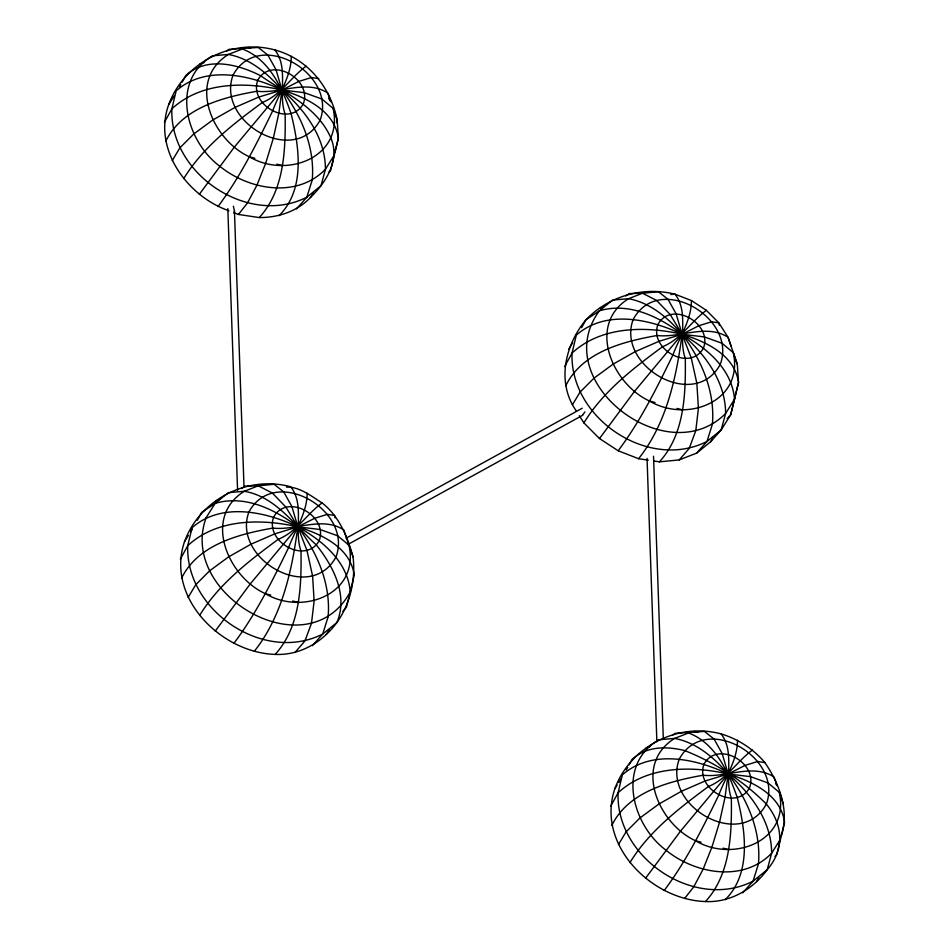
<?xml version="1.0" encoding="UTF-8"?>
<svg xmlns="http://www.w3.org/2000/svg" width="949" height="949" viewBox="0 0 949 949"><rect width="100%" height="100%" fill="white"/><g stroke="black" fill="none" stroke-linecap="round" stroke-linejoin="round"><path stroke-width="1.42" d="M233.359 206.241L234.45 210.903L234.059 213.3M234.356 212.861L238.448 214.45L259.279 217.57C284.427 190.108 285.649 149.515 285.127 114.224C277.784 93.488 288.994 68.091 274.902 49.953C231.58 38.126 184.035 62.575 168.625 104.805C152.742 149.135 187.451 196.467 228.899 210.749M275.151 654.407C300.299 626.957 301.521 586.352 300.999 551.061C293.656 530.337 304.866 504.927 290.774 486.79C247.452 474.974 199.919 499.411 184.509 541.642C165.517 597.431 220.915 652.687 275.151 654.407C300.014 655.545 322.482 642.2 336.883 622.544C350.252 603.932 355.768 579.614 353.064 556.956C347.37 536.648 339.244 516.315 322.067 502.923C311.343 496.149 299.742 486.73 286.515 487.098M653.873 461L659.436 461.831C684.585 434.369 685.807 393.776 685.285 358.485C677.942 337.749 689.152 312.34 675.059 294.202C643.019 286.171 608.772 295.993 585.865 319.884C565.023 345.175 556.244 382.411 576.233 410.858M705.487 901.55C730.635 874.088 731.857 833.495 731.335 798.204C723.992 777.468 735.202 752.059 721.11 733.921C677.788 722.106 630.243 746.555 614.833 788.785C595.853 844.574 651.239 899.83 705.487 901.55C730.35 902.677 752.806 889.343 767.219 869.687C784.953 849.308 783.079 824.432 766.341 804.064C743.364 780.92 714.953 762.51 684.62 750.564C666.684 746.104 646.079 746.009 631.927 759.603L629.104 764.787M182.196 82.1L185.719 75.623C206.597 56.24 237.843 64.141 260.607 75.706C286.1 93.726 317.476 107.403 330.774 137.712C340.406 160.12 326.065 182.291 310.359 197.606C297.084 211.52 278.199 217.629 259.279 217.57M781.063 836.472C789.983 811.217 779.295 783.637 764.894 762.593C753.364 749.01 738.192 739.01 721.11 733.921M336.468 122.706L337.192 120.12C330.442 87.023 308.022 59.04 274.902 49.953M582.662 414.938L584.928 411.925M217.997 206.514C240.133 177.083 256.574 143.868 272.671 110.891C279.196 93.121 291.367 75.683 291.26 56.299M233.881 643.351C256.016 613.92 272.446 580.705 288.555 547.727C295.068 529.957 307.239 512.519 307.132 493.148M579.293 415.674L583.896 422.886L599.495 438.545L618.155 450.763C640.29 421.344 656.732 388.117 672.829 355.151C679.354 337.369 691.524 319.932 691.418 300.56L675.059 294.202L670.801 294.522M664.205 890.494C686.341 861.063 702.782 827.848 718.879 794.871C725.404 777.089 737.575 759.663 737.468 740.279M179.385 87.284L180.785 84.698M197.368 520.242L201.591 512.46L215.115 503.373L228.318 492.65L244.308 491.274L258.247 485.817L274.095 484.287L283.739 491.914L291.889 506.529L297.82 526.849L306.978 550.491L312.577 575.936L314.131 600.942L311.497 623.291L304.914 641.002L294.961 652.497M581.654 327.654L585.865 319.884L599.388 310.798L612.603 300.074L628.582 298.686L642.532 293.241L658.381 291.711L668.025 299.326L676.163 313.941L682.094 334.262L691.252 357.903L696.863 383.36L698.417 408.367L695.783 430.704L689.199 448.414L679.235 459.921L659.436 461.831M626.293 769.971L627.704 767.373M164.426 122.374L171.876 108.827L176.158 90.867C205.636 64.971 249.706 74.734 281.936 90.001C305.768 97.332 334.499 110.594 338.366 138.257L330.56 170.452L328.745 172.493M180.31 559.21L187.748 545.663L192.042 527.715C221.52 501.819 265.578 511.582 297.82 526.849C321.652 534.18 350.371 547.431 354.238 575.094L346.432 607.301L342.814 611.37M564.584 366.634L572.033 353.087L576.316 335.127C605.794 309.232 649.851 318.994 682.094 334.262C705.926 341.593 734.656 354.855 738.524 382.518L730.718 414.713L721.169 429.956L710.516 441.854L696.661 453.1L679.235 459.921M610.634 806.353L618.084 792.806L622.366 774.847C651.844 748.951 695.914 758.714 728.144 773.981C751.976 781.312 780.707 794.574 784.574 822.237L776.768 854.432L774.965 856.472M165.66 141.401C182.006 107.747 222.968 97.284 256.894 91.246C280.394 93.927 306.385 79.147 327.88 93.061L330.904 101.816L328.556 98.138M181.544 578.249C197.89 544.584 238.84 534.121 272.766 528.095C296.278 530.764 322.257 515.983 343.752 529.898L353.064 556.956M565.818 385.662C582.164 352.008 623.125 341.533 657.04 335.507C680.552 338.176 706.542 323.395 728.037 337.31L731.062 346.077M611.868 825.381C628.214 791.727 669.175 781.264 703.102 775.226C726.602 777.907 752.593 763.115 774.087 777.029L777.112 785.796L775.547 783.34M172.243 160.595L179.859 147.878L193.774 133.951L212.754 120.025L235.115 107.356L258.875 97.035L281.936 90.001L298.793 81.436L311.414 77.521L318.686 78.613M188.127 597.431L195.743 584.726L209.658 570.788L228.626 556.873L250.987 544.192L274.747 533.884L297.82 526.849L314.677 518.273L327.298 514.358L334.558 515.461L335.068 517.857M572.401 404.843L580.017 392.139L593.932 378.212L612.912 364.286L635.272 351.604L659.033 341.296L682.094 334.262L698.95 325.685L711.572 321.782L718.844 322.874L728.037 337.31L737.337 364.369L738.524 382.518L730.718 414.713L727.1 418.782M618.451 844.574L626.067 831.858L639.982 817.931L658.962 804.005L681.323 791.336L705.083 781.015L728.144 773.981L745.001 765.416L757.622 761.501L764.894 762.593M168.625 104.805L174.082 96.098M334.356 155.007L325.448 169.23L321.011 185.707L306.847 197.202L296.503 208.851M310.359 197.606L313.478 192.623M184.509 541.642L188.4 535.426M190.737 531.701L192.291 529.21M326.242 634.442L329.35 629.472M568.783 349.054L572.674 342.838M710.516 441.854L713.636 436.884M614.833 788.785L617.17 785.048M618.724 782.569L621.061 778.832M780.564 838.987L771.656 853.21L767.219 869.687L753.055 881.182L742.711 892.831M756.567 881.574L758.903 877.849M183.738 178.637C202.944 147.107 233.086 124.153 262.339 102.48C280.857 95.03 290.785 77.367 306.195 66.086M199.61 615.474C218.816 583.943 248.958 560.989 278.211 539.317C296.74 531.867 306.657 514.204 322.067 502.923M583.896 422.886C603.101 391.368 633.244 368.402 662.497 346.741C681.014 339.291 690.943 321.628 706.353 310.335L718.844 322.874L719.354 325.27M629.946 862.605C649.152 831.087 679.294 808.133 708.547 786.46C727.064 779.01 736.993 761.347 752.403 750.054M199.337 194.296L234.439 147L281.936 90.001L304.249 92.658L321.841 98.981L333.146 108.411L337.192 120.12L338.366 138.257L334.855 152.504L334.665 149.717M215.221 631.132L250.311 583.849L297.82 526.849L320.121 529.506L337.714 535.829L349.03 545.248C359.612 594.56 302.245 615.735 265.245 593.623C228.128 576.814 202.125 517.478 244.308 491.274C275.886 496.766 294.178 525.011 316.408 545.046C333.336 566.292 348.402 595.343 336.883 622.544L322.719 634.039L312.387 645.688M599.495 438.545L634.596 391.261L682.094 334.262L704.407 336.919L721.987 343.241L733.304 352.672L737.337 364.369M645.545 878.276L680.647 830.98L728.144 773.981L750.457 776.638L768.049 782.961L779.354 792.391L783.399 804.088M238.448 214.45L247.511 202.92L256.882 185.304L265.732 163.133L273.276 138.4L278.84 113.287L281.936 90.001L276.017 69.692L267.867 55.066L258.223 47.45L229.053 49.324L226.787 50.89M254.32 651.287C282.173 616.269 292.055 570.313 297.82 526.849L285.91 507.11L272.327 493.017L258.247 485.817L244.937 486.161L241.52 488.51M618.155 450.763L638.594 458.711C666.459 423.681 676.34 377.726 682.094 334.262L670.196 314.522L656.601 300.43L642.532 293.241L629.211 293.573L625.806 295.934M684.656 898.43L693.719 886.9L703.09 869.272L711.94 847.113L719.484 822.38L725.048 797.267L728.144 773.981L722.225 753.672L714.075 739.046L704.431 731.43L675.261 733.304L672.995 734.87M279.077 215.66C305.649 189.207 299.232 146.668 291.094 113.655C282.197 88.115 269.421 59.289 242.375 48.98L228.424 54.437L212.446 55.813C169.895 81.092 185.707 140.76 219.599 166.087C248.709 189.978 297.013 198.709 325.448 169.23C325.365 137.368 305.103 110.048 281.936 90.001C267.76 73.524 250.37 58.624 228.424 54.437C186.253 80.641 212.244 139.977 249.373 156.787C286.373 178.898 343.74 157.724 333.146 108.411M725.285 899.64C751.857 873.187 745.439 830.648 737.302 797.623C728.405 772.095 715.629 743.269 688.583 732.96L674.632 738.405L658.653 739.793C616.103 765.06 631.915 824.74 665.807 850.067C694.917 873.958 743.221 882.689 771.656 853.21C771.573 821.348 751.311 794.028 728.144 773.981C713.968 757.504 696.578 742.604 674.632 738.405C632.461 764.621 658.452 823.957 695.581 840.767C732.581 862.878 789.948 841.704 779.354 792.391M696.661 453.1L707.005 441.451L721.169 429.956L725.605 413.491L734.514 399.268C732.13 369.137 706.768 348.01 682.094 334.262C658.95 316.622 628.926 302.007 599.388 310.798C547.561 381.024 666.661 472.685 725.605 413.491C725.522 381.628 705.261 354.309 682.094 334.262C667.918 317.785 650.528 302.873 628.582 298.686C586.411 324.902 612.402 384.238 649.531 401.036C686.53 423.147 743.886 401.985 733.304 352.672M346.053 538.225L582.235 408.224M347.797 544.536L582.686 415.259M199.871 64.129L203.988 62.515M600.029 308.389L602.769 307.31M215.755 500.965L219.86 499.364M646.079 748.109L650.195 746.495M247.938 47.497L250.773 47.925M638.594 458.711L648.321 460.158M694.146 731.477L698.405 732.118M249.373 156.787L254.878 158.258M276.906 164.165L282.411 165.636M649.531 401.036L655.035 402.518M677.052 408.414L682.568 409.897M265.245 593.623L270.75 595.094M292.778 601.002L298.283 602.473M695.581 840.767L701.086 842.238M723.114 848.145L728.618 849.616M691.418 300.56L706.353 310.335M653.529 456.267L663.292 738.12M647.052 458.355L656.874 741.691M234.45 210.903L244 486.861M227.819 208.578L237.582 490.431M233.027 75.185C215.72 121.733 294.498 167.629 320.133 120.084C337.429 73.536 258.65 27.64 233.027 75.185M257.784 80.214C248.567 104.734 290.014 128.257 303.348 103.702C312.565 79.182 271.117 55.659 257.784 80.214M206.194 517.608C177.593 594.572 307.856 670.469 350.24 591.856C347.856 561.725 322.482 540.598 297.82 526.849C274.676 509.198 244.652 494.583 215.115 503.373L206.194 517.608M248.899 512.021C231.603 558.57 310.37 604.477 336.005 556.933C353.301 510.384 274.534 464.476 248.899 512.021M273.656 517.051C264.451 541.582 305.898 565.094 319.232 540.539C328.437 516.019 286.989 492.495 273.656 517.051M633.185 319.445C615.877 365.994 694.656 411.89 720.279 364.345C737.587 317.796 658.808 271.9 633.185 319.445M657.942 324.463C648.725 348.995 690.172 372.506 703.506 347.963C712.723 323.431 671.275 299.92 657.942 324.463M679.235 759.164C661.928 805.713 740.706 851.609 766.341 804.064C783.637 757.516 704.858 711.62 679.235 759.164M703.992 764.194C694.775 788.714 736.222 812.237 749.556 787.682C758.773 763.15 717.325 739.639 703.992 764.194M312.233 179.954L306.847 197.202C248.163 227.013 169.361 173.797 171.876 108.827C201.093 81.756 245.21 81.673 281.936 90.001C301.343 115.636 315.092 147.249 312.233 179.954M328.117 616.803L322.719 634.039C264.036 663.849 185.233 610.634 187.748 545.663C216.965 518.605 261.094 518.522 297.82 526.849C317.227 552.484 330.964 584.098 328.117 616.803M712.391 424.215L707.005 441.451C648.309 471.273 569.519 418.058 572.033 353.087C601.251 326.017 645.367 325.934 682.094 334.262C701.501 359.896 715.249 391.51 712.391 424.215M758.441 863.934L753.055 881.182C694.371 910.993 615.569 857.777 618.084 792.806C647.301 765.736 691.418 765.653 728.144 773.981C747.551 799.616 761.3 831.229 758.441 863.934"/></g></svg>
